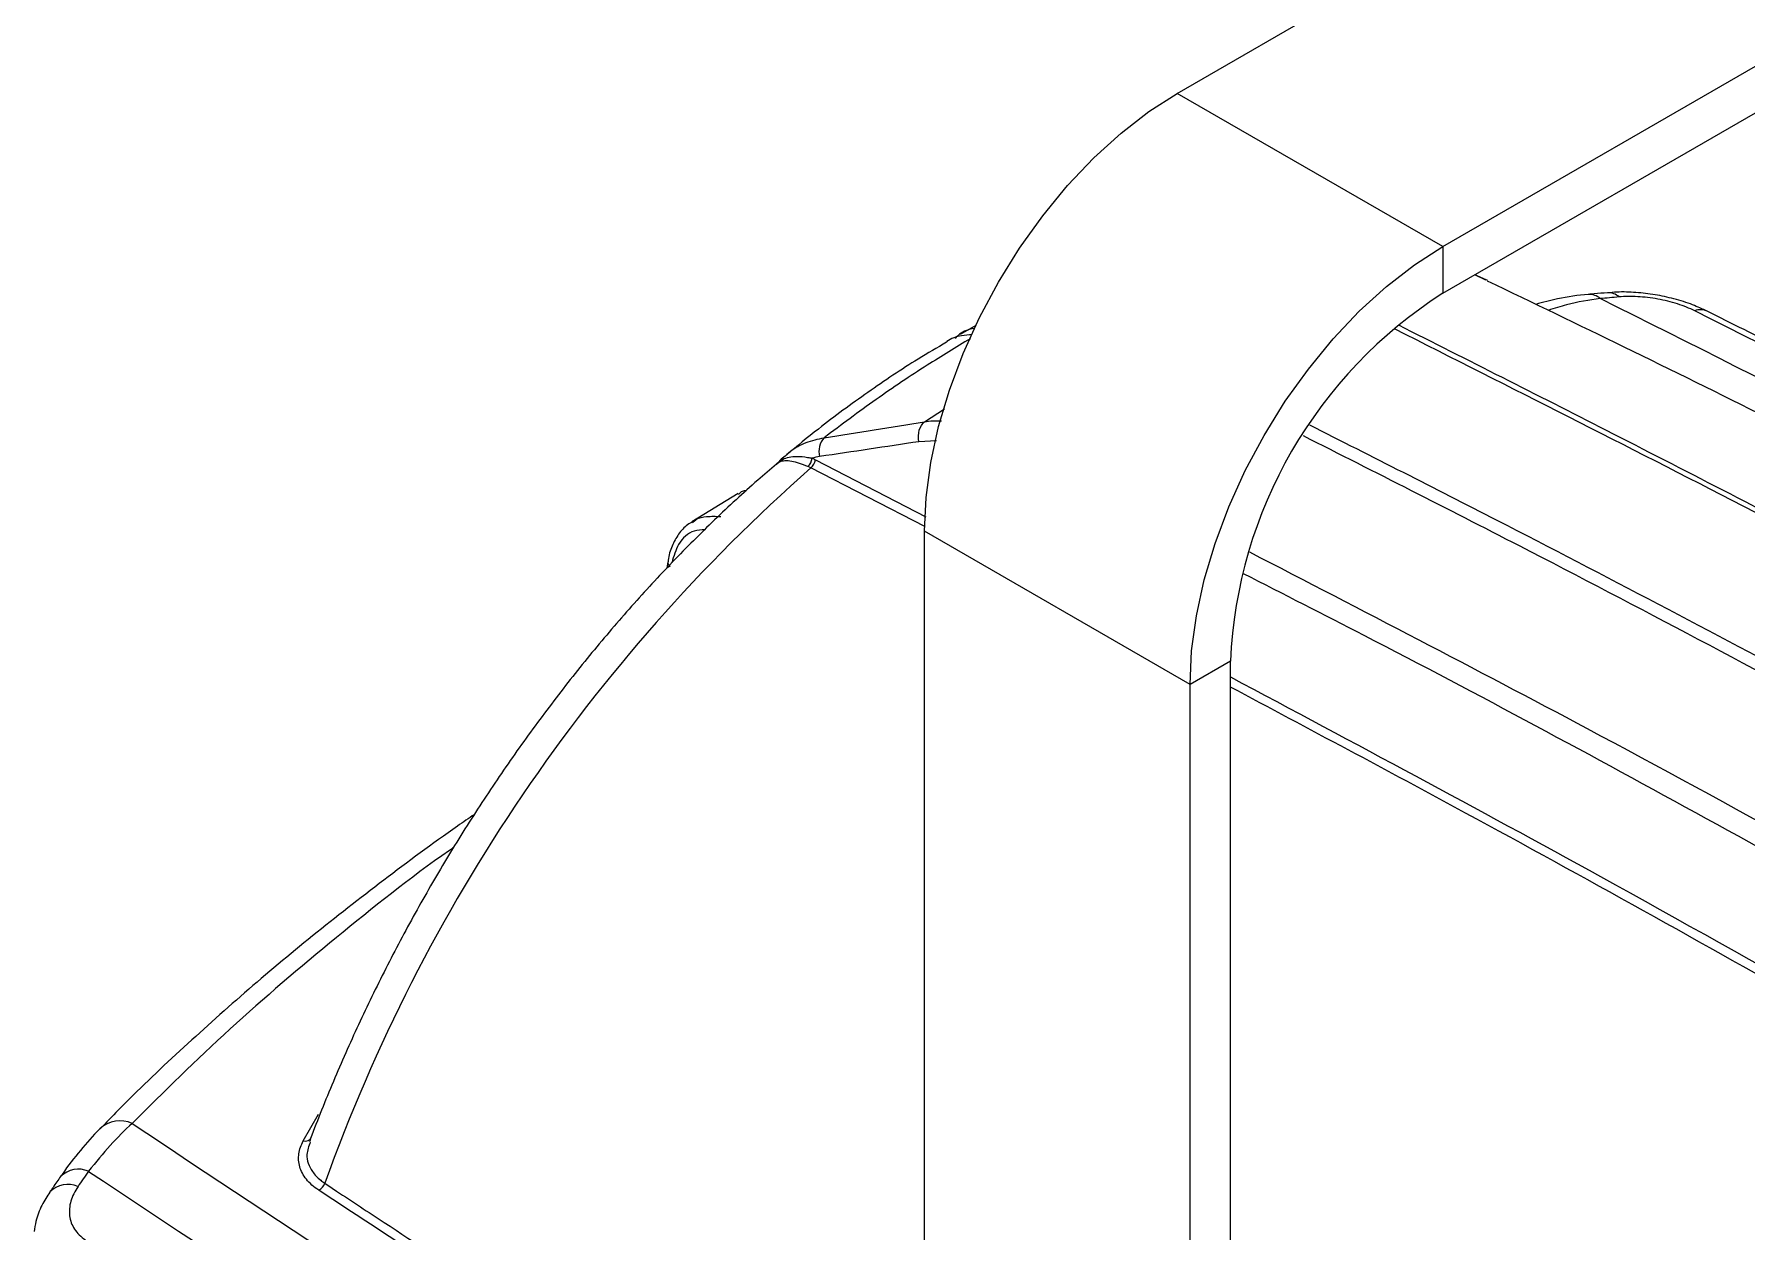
# Model space of a CAD drawing. Extents: x 14.8 to 109.8, y 1.6 to 86.6.
# Drawn here: x 15.4 to 21.1, y 70.96 to 74.94 of the extents above; entities that cross this region are included whole.
import ezdxf

# ---------------------------------------------------------------- set-up
doc = ezdxf.new("R2010")
doc.units = 0
doc.header["$MEASUREMENT"] = 0
doc.layers.add('OBJECT', color=7, linetype='CONTINUOUS')

msp = doc.modelspace()

# ---------------------------------------------------------------- linework, layer by layer
at = {"layer": 'OBJECT'}
for p, q in [((20.0914, 74.2378), (23.6111, 76.2697)), ((19.2075, 74.7481), (21.7452, 76.2131)), ((20.0914, 74.0827), (23.6664, 76.1465)), ((20.0914, 74.2378), (19.2075, 74.7481)), ((20.0914, 74.2378), (20.0914, 74.0827)), ((20.2342, 74.1263), (20.1978, 74.1441)), ((20.2357, 74.1272), (20.1982, 74.1443)), ((20.2412, 74.1246), (20.2357, 74.1272)), ((18.5367, 73.9755), (18.4844, 73.9454)), ((18.3662, 73.6544), (18.4324, 73.6984)), ((18.4058, 73.5914), (18.3478, 73.5885)), ((18.0028, 73.5284), (18.3703, 73.3386)), ((17.8715, 73.5127), (17.8716, 73.5128)), ((18.3674, 73.3062), (17.9882, 73.5014)), ((17.7455, 73.4162), (17.5918, 73.3216)), ((17.5939, 73.3186), (17.5986, 73.3227)), ((19.2499, 72.7804), (18.366, 73.2906)), ((18.366, 69.1633), (18.366, 73.2906)), ((17.5118, 73.1892), (17.5086, 73.1677)), ((19.3843, 72.8579), (19.2499, 72.7804)), ((19.3843, 67.4484), (19.3843, 72.8579)), ((19.2499, 68.6514), (19.2499, 72.7804)), ((16.2986, 71.2614), (16.3494, 71.3498))]:
    msp.add_line(p, q, dxfattribs=at)
at = {"layer": 'OBJECT', "flags": 128}
for points in [[(18.366, 73.2906), (18.3713, 73.4025), (18.3871, 73.519), (18.4132, 73.6388), (18.4494, 73.7603), (18.495, 73.8821), (18.5496, 74.0024), (18.6125, 74.12), (18.6828, 74.2332), (18.7598, 74.3407), (18.8424, 74.4411), (18.9296, 74.5331), (19.0202, 74.6156), (19.1133, 74.6876), (19.2075, 74.7481)], [(19.2499, 72.7804), (19.2552, 72.8922), (19.271, 73.0088), (19.2971, 73.1286), (19.3332, 73.2501), (19.3789, 73.3718), (19.4335, 73.4922), (19.4964, 73.6097), (19.5667, 73.723), (19.6437, 73.8304), (19.7263, 73.9308), (19.8134, 74.0229), (19.9041, 74.1054), (19.9972, 74.1773), (20.0914, 74.2378)]]:
    msp.add_lwpolyline(points, dxfattribs=at)
at = {"layer": 'OBJECT'}
for centre, radius, start, end in [((20.9152, 72.7906), 1.5324, 122.5201, 177.4799), ((20.5792, 74.0252), 0.0537, 47.3939, 93.1701), ((-31.8289, -31.0548), 117.4756, 62.499986, 63.485268), ((20.6416, 74.0315), 0.0531, 47.0633, 92.166), ((20.9493, 73.9751), 0.0528, 65.1958, 111.7623), ((-31.6673, -30.9705), 117.4321, 62.44395, 63.391411), ((18.0847, 73.5561), 0.0697, 138.866, 194.2524), ((17.9473, 73.5384), 0.0447, 313.6338, 353.7799), ((17.9571, 73.5358), 0.0464, 312.0859, 350.7399), ((21.8042, 69.1675), 5.7745, 131.3646, 160.23466), ((17.5304, 73.1877), 0.0187, 176.5101, 236.8198), ((15.6891, 71.2262), 0.1016, 66.9637, 131.2769), ((69.7503, 152.0972), 97.1767, 236.226607, 237.329743), ((16.305, 71.2835), 0.0231, 253.8972, 337.4847), ((15.5502, 71.0831), 0.0842, 66.2462, 135.0826), ((69.7562, 152.2759), 97.5418, 236.263532, 237.387426), ((15.515, 71.0314), 0.085, 66.6777, 135.0355), ((16.3283, 71.136), 0.0445, 299.091, 339.2809)]:
    msp.add_arc(centre, radius, start, end, dxfattribs=at)
for points, knots in [([(24.3452, 72.0095), (24.0791, 72.1545), (23.5001, 72.4701), (22.6014, 72.9428), (21.6509, 73.4295), (20.8638, 73.8231), (20.3919, 74.0503), (20.2403, 74.1233)], [0, 0, 0, 0, 0.196785, 0.428147, 0.659413, 0.890569, 1, 1, 1, 1]), ([(20.5763, 74.0788), (20.576, 74.0787), (20.542, 74.0766), (20.4833, 74.0675), (20.4249, 74.0521), (20.4007, 74.0458)], [0, 0, 0, 0, 0.005378, 0.587867, 1, 1, 1, 1]), ([(20.6155, 74.0647), (20.5783, 74.0594), (20.5213, 74.0513), (20.4626, 74.0323), (20.4422, 74.0257)], [0, 0, 0, 0, 0.651808, 1, 1, 1, 1]), ([(20.639, 74.0845), (20.6243, 74.0832), (20.6033, 74.0814), (20.5826, 74.0793), (20.5764, 74.0787)], [0, 0, 0, 0, 0.699966, 1, 1, 1, 1]), ([(20.9709, 74.0226), (20.9551, 74.0301), (20.9208, 74.0465), (20.8618, 74.0647), (20.7978, 74.0786), (20.7337, 74.0859), (20.6802, 74.088), (20.65, 74.0847), (20.6396, 74.0836)], [0, 0, 0, 0, 0.160051, 0.349534, 0.532373, 0.715344, 0.901852, 1, 1, 1, 1]), ([(20.9297, 74.0241), (20.9123, 74.0328), (20.8931, 74.0405), (20.8616, 74.0505), (20.8508, 74.0536), (20.829, 74.059), (20.8179, 74.0614), (20.7954, 74.0654), (20.7841, 74.0671), (20.7618, 74.0697), (20.7508, 74.0707), (20.729, 74.0718), (20.7182, 74.0721), (20.6975, 74.0717), (20.6874, 74.0712), (20.6777, 74.0704)], [0, 0, 0, 0, 0.25, 0.25, 0.375, 0.375, 0.5, 0.5, 0.625, 0.625, 0.75, 0.75, 0.875, 0.875, 1, 1, 1, 1]), ([(24.697, 72.0715), (24.4231, 72.2207), (23.86, 72.5274), (22.9973, 72.9849), (22.1116, 73.4456), (21.4345, 73.7905), (21.053, 73.982), (20.9714, 74.023)], [0, 0, 0, 0, 0.22458, 0.461566, 0.69855, 0.935534, 1, 1, 1, 1]), ([(18.5188, 73.9314), (18.4711, 73.9026), (18.3671, 73.8399), (18.2042, 73.7304), (18.0897, 73.6449), (18.0322, 73.602)], [0, 0, 0, 0, 0.297335, 0.646964, 1, 1, 1, 1]), ([(18.524, 73.9444), (18.5125, 73.9436), (18.4824, 73.9412), (18.4532, 73.9332), (18.4398, 73.9208), (18.4393, 73.9204)], [0, 0, 0, 0, 0.376194, 0.979986, 1, 1, 1, 1]), ([(18.5324, 73.9655), (18.5323, 73.9655), (18.5138, 73.9636), (18.4905, 73.9545), (18.473, 73.9372), (18.4682, 73.9325)], [0, 0, 0, 0, 0.0047, 0.726316, 1, 1, 1, 1]), ([(24.4385, 71.5756), (24.4094, 71.5918), (24.2604, 71.6748), (23.6321, 72.0228), (22.5428, 72.6143), (21.1885, 73.3289), (20.3169, 73.7689), (19.9308, 73.9639)], [0, 0, 0, 0, 0.019158, 0.09828, 0.414784, 0.740753, 1, 1, 1, 1]), ([(24.3968, 71.6176), (24.1818, 71.7369), (23.7053, 72.0014), (22.9698, 72.4009), (22.1895, 72.8184), (21.4112, 73.227), (20.6625, 73.6139), (20.1747, 73.8601), (19.9444, 73.9762)], [0, 0, 0, 0, 0.143624, 0.318364, 0.493275, 0.668326, 0.843483, 1, 1, 1, 1]), ([(18.4399, 73.9196), (18.4082, 73.9013), (18.3197, 73.8501), (18.1775, 73.754), (18.0302, 73.6465), (17.9418, 73.5737), (17.9066, 73.5448)], [0, 0, 0, 0, 0.1729497, 0.4828594, 0.7940353, 1, 1, 1, 1]), ([(18.0322, 73.602), (18.0878, 73.6108), (18.1435, 73.6196), (18.1991, 73.6283), (18.2548, 73.6371), (18.3105, 73.6458), (18.3663, 73.6544)], [0, 0, 0, 0, 0.00607767, 0.00607767, 0.00607767, 0.0121556, 0.0121556, 0.0121556, 0.0121556]), ([(18.3478, 73.5885), (18.3452, 73.6014), (18.3455, 73.615), (18.3521, 73.6385), (18.3583, 73.6483), (18.3663, 73.6544)], [0, 0, 0, 0, 0.5, 0.5, 1, 1, 1, 1]), ([(18.3662, 73.6544), (18.3662, 73.6544), (18.3842, 73.6589), (18.4032, 73.6582), (18.4222, 73.6575)], [0, 0, 0, 0, 0.000027, 1, 1, 1, 1]), ([(23.4915, 71.5776), (23.1337, 71.7797), (22.4182, 72.1837), (21.3449, 72.765), (20.4217, 73.2527), (19.8566, 73.5382), (19.649, 73.6431)], [0, 0, 0, 0, 0.279156, 0.558312, 0.837726, 1, 1, 1, 1]), ([(17.9071, 73.5442), (17.9109, 73.548), (17.9301, 73.5667), (17.972, 73.5883), (18.0119, 73.5974), (18.0322, 73.602)], [0, 0, 0, 0, 0.1105174, 0.5487613, 1, 1, 1, 1]), ([(18.3478, 73.5885), (18.2926, 73.5803), (18.2375, 73.5721), (18.1824, 73.5638), (18.1273, 73.5556), (18.0723, 73.5473), (18.0172, 73.539)], [0, 0, 0, 0, 0.00607596, 0.00607596, 0.00607596, 0.01215192, 0.01215192, 0.01215192, 0.01215192]), ([(23.4983, 71.5251), (23.1713, 71.7101), (22.5174, 72.0802), (21.4667, 72.6526), (20.5031, 73.1647), (19.8671, 73.4864), (19.6275, 73.6076)], [0, 0, 0, 0, 0.253226, 0.506501, 0.814043, 1, 1, 1, 1]), ([(17.9062, 73.5437), (17.9004, 73.5395), (17.8884, 73.5309), (17.8787, 73.5191), (17.8737, 73.5131)], [0, 0, 0, 0, 0.489216, 1, 1, 1, 1]), ([(17.8738, 73.513), (17.8785, 73.518), (17.8934, 73.5334), (17.9194, 73.5392), (17.9503, 73.54), (17.9693, 73.5383), (17.9868, 73.5346), (17.9917, 73.5336)], [0, 0, 0, 0, 0.193474, 0.601101, 0.661802, 0.905391, 1, 1, 1, 1]), ([(17.8735, 73.5143), (17.8526, 73.4964), (17.7831, 73.4369), (17.6671, 73.3295), (17.527, 73.1896), (17.3907, 73.042), (17.2587, 72.8876), (17.1313, 72.7267), (17.0089, 72.5601), (16.892, 72.3882), (16.781, 72.2117), (16.6762, 72.0311), (16.5779, 71.8471), (16.4865, 71.6603), (16.4027, 71.4713), (16.3479, 71.337), (16.3217, 71.2658), (16.319, 71.2584)], [0, 0, 0, 0, 0.03187, 0.105944, 0.179943, 0.253871, 0.327735, 0.401545, 0.475311, 0.549044, 0.622757, 0.696461, 0.770169, 0.843889, 0.917634, 0.991416, 1, 1, 1, 1]), ([(17.9781, 73.506), (17.9591, 73.5131), (17.9205, 73.5275), (17.891, 73.5249), (17.8773, 73.5177), (17.8743, 73.5151), (17.8734, 73.5143)], [0, 0, 0, 0, 0.414176, 0.844427, 0.95457, 1, 1, 1, 1]), ([(17.7476, 73.4131), (17.7515, 73.4177), (17.7583, 73.4256), (17.7691, 73.4259), (17.7737, 73.426)], [0, 0, 0, 0, 0.572324, 1, 1, 1, 1]), ([(17.5989, 73.324), (17.5931, 73.3212), (17.5744, 73.3123), (17.5498, 73.2861), (17.5271, 73.2469), (17.5149, 73.2136), (17.5128, 73.1924), (17.5125, 73.1887)], [0, 0, 0, 0, 0.122184, 0.391861, 0.66441, 0.941378, 1, 1, 1, 1]), ([(17.5986, 73.3227), (17.6012, 73.3251), (17.6124, 73.3356), (17.6433, 73.3412), (17.6719, 73.3403), (17.6878, 73.3398)], [0, 0, 0, 0, 0.118925, 0.512178, 1, 1, 1, 1]), ([(17.6349, 73.2955), (17.6229, 73.2949), (17.5865, 73.293), (17.5456, 73.2549), (17.5316, 73.2072), (17.5252, 73.1857)], [0, 0, 0, 0, 0.213066, 0.646286, 1, 1, 1, 1]), ([(19.4475, 73.2219), (19.8224, 73.0278), (20.6801, 72.5837), (22.0131, 71.8454), (22.9671, 71.2829), (23.4441, 71.0016)], [0, 0, 0, 0, 0.279745, 0.639873, 1, 1, 1, 1]), ([(23.2336, 71.0406), (22.8574, 71.2621), (22.1049, 71.705), (20.9695, 72.3367), (20.0771, 72.8188), (19.5617, 73.0808), (19.4278, 73.1489)], [0, 0, 0, 0, 0.298295, 0.59659, 0.895227, 1, 1, 1, 1]), ([(19.3843, 72.8058), (19.7954, 72.5864), (20.7353, 72.0849), (21.669, 71.5491), (22.1944, 71.2477)], [0, 0, 0, 0, 0.4373763, 1, 1, 1, 1]), ([(22.2285, 71.1924), (22.2145, 71.2005), (22.1449, 71.2409), (21.8522, 71.4101), (21.1799, 71.7937), (20.3021, 72.2835), (19.6453, 72.6329), (19.3843, 72.7719)], [0, 0, 0, 0, 0.014756, 0.0737799, 0.3098775, 0.7256386, 1, 1, 1, 1]), ([(16.8682, 72.3479), (16.8494, 72.3351), (16.7452, 72.2638), (16.5648, 72.1294), (16.3279, 71.9446), (16.1015, 71.7551), (15.8862, 71.5613), (15.7267, 71.4101), (15.6427, 71.3224), (15.6229, 71.3017)], [0, 0, 0, 0, 0.0398406, 0.220565, 0.4016677, 0.5828971, 0.7639241, 0.9444851, 1, 1, 1, 1]), ([(16.7988, 72.2376), (16.7942, 72.2345), (16.6557, 72.1385), (16.4052, 71.9378), (16.0486, 71.6363), (15.8354, 71.4252), (15.7288, 71.3197)], [0, 0, 0, 0, 0.011205, 0.338481, 0.669241, 1, 1, 1, 1]), ([(15.6216, 71.3021), (15.621, 71.3014), (15.5989, 71.2798), (15.5568, 71.2303), (15.5137, 71.177), (15.4925, 71.1449), (15.4908, 71.1424)], [0, 0, 0, 0, 0.014259, 0.487115, 0.958824, 1, 1, 1, 1]), ([(16.3499, 71.0971), (16.3332, 71.1082), (16.3196, 71.1204), (16.3036, 71.1403), (16.2991, 71.1472), (16.2917, 71.1611), (16.2889, 71.1681), (16.2848, 71.1823), (16.2835, 71.1895), (16.2825, 71.2042), (16.2828, 71.2115), (16.2859, 71.2332), (16.2909, 71.2474), (16.2986, 71.2614)], [0, 0, 0, 0, 0.25, 0.25, 0.375, 0.375, 0.5, 0.5, 0.625, 0.625, 0.75, 0.75, 1, 1, 1, 1]), ([(16.3217, 71.2575), (16.3167, 71.2437), (16.3044, 71.2105), (16.3212, 71.1657), (16.3488, 71.1352), (16.3653, 71.1235), (16.3699, 71.1203)], [0, 0, 0, 0, 0.283024, 0.68177, 0.910979, 1, 1, 1, 1]), ([(20.4671, 68.549), (20.4708, 68.5599), (20.4783, 68.5817), (20.4897, 68.6144), (20.5013, 68.647), (20.5131, 68.6797), (20.5251, 68.7124), (20.5374, 68.745), (20.5498, 68.7777), (20.5625, 68.8103), (20.5754, 68.8429), (20.5884, 68.8755), (20.6017, 68.908), (20.6152, 68.9406), (20.6289, 68.9731), (20.6428, 69.0055), (20.6569, 69.0379), (20.6712, 69.0703), (20.6857, 69.1026), (20.7003, 69.1349), (20.7152, 69.1671), (20.7303, 69.1993), (20.7456, 69.2314), (20.761, 69.2635), (20.7767, 69.2955), (20.7925, 69.3274), (20.8085, 69.3593), (20.8247, 69.3911), (20.8411, 69.4228), (20.8577, 69.4545), (20.8744, 69.486), (20.8914, 69.5175), (20.9085, 69.5489), (20.9257, 69.5802), (20.9432, 69.6114), (20.9608, 69.6426), (20.9786, 69.6736), (20.9966, 69.7045), (21.0147, 69.7354), (21.033, 69.7661), (21.0515, 69.7967), (21.0701, 69.8272), (21.0889, 69.8576), (21.1079, 69.8878), (21.127, 69.918), (21.1463, 69.948), (21.1657, 69.9779), (21.1832, 70.0047), (21.2074, 70.0405), (21.2465, 70.0977), (21.3022, 70.1768), (21.3653, 70.263), (21.4476, 70.3717), (21.5533, 70.5044), (21.6566, 70.6254), (21.7336, 70.7115), (21.7815, 70.7637), (21.8299, 70.8151), (21.8785, 70.8656), (21.9276, 70.9151), (21.977, 70.9638), (22.0267, 71.0115), (22.0767, 71.0582), (22.127, 71.104), (22.1776, 71.1488), (22.2115, 71.1779), (22.2285, 71.1924)], [0, 0, 0, 0, 0.010855, 0.021709, 0.032564, 0.043419, 0.054273, 0.065128, 0.075982, 0.086837, 0.097692, 0.108546, 0.119401, 0.130256, 0.14111, 0.151965, 0.162819, 0.173674, 0.184529, 0.195383, 0.206238, 0.217092, 0.227947, 0.238801, 0.249656, 0.260511, 0.271365, 0.28222, 0.293074, 0.303929, 0.314783, 0.325638, 0.336493, 0.347347, 0.358202, 0.369056, 0.379911, 0.390765, 0.40162, 0.412474, 0.423329, 0.434183, 0.445038, 0.455892, 0.466747, 0.477601, 0.488456, 0.49931, 0.506823, 0.527968, 0.562745, 0.595546, 0.626232, 0.68859, 0.753062, 0.775529, 0.797991, 0.820451, 0.842907, 0.865359, 0.887808, 0.910253, 0.932695, 0.955134, 0.977569, 1, 1, 1, 1]), ([(15.4908, 71.1427), (15.4823, 71.1307), (15.4702, 71.1136), (15.4585, 71.0964), (15.455, 71.0912)], [0, 0, 0, 0, 0.700047, 1, 1, 1, 1]), ([(22.3175, 71.1622), (22.3083, 71.1545), (22.2899, 71.1392), (22.2623, 71.1158), (22.2349, 71.0923), (22.2075, 71.0685), (22.1803, 71.0444), (22.1531, 71.0201), (22.1261, 70.9956), (22.0992, 70.9709), (22.0724, 70.9459), (22.0458, 70.9207), (22.0192, 70.8953), (21.9928, 70.8697), (21.9665, 70.8439), (21.9403, 70.8178), (21.9143, 70.7916), (21.8884, 70.7651), (21.8626, 70.7385), (21.837, 70.7116), (21.8115, 70.6846), (21.7862, 70.6574), (21.7385, 70.6056), (21.6692, 70.5279), (21.5794, 70.4225), (21.4916, 70.3146), (21.4058, 70.2043), (21.3223, 70.0916), (21.2595, 70.0034), (21.2158, 69.939), (21.189, 69.8982), (21.1599, 69.8524), (21.1278, 69.7999), (21.0937, 69.7419), (21.0583, 69.6804), (21.0024, 69.5808), (20.9242, 69.4344), (20.8486, 69.2808), (20.7928, 69.1604), (20.7578, 69.082), (20.7243, 69.0043), (20.6924, 68.9276), (20.662, 68.8518), (20.6331, 68.777), (20.6057, 68.7033), (20.5797, 68.6306), (20.555, 68.5591), (20.5395, 68.5118), (20.5318, 68.4883)], [0, 0, 0, 0, 0.011923, 0.02383, 0.035721, 0.047595, 0.059452, 0.071293, 0.083117, 0.094924, 0.106713, 0.118486, 0.130241, 0.14198, 0.1537, 0.165404, 0.17709, 0.188758, 0.200409, 0.212042, 0.223657, 0.235255, 0.246834, 0.289389, 0.331879, 0.374305, 0.416667, 0.458964, 0.501139, 0.514279, 0.528868, 0.545021, 0.562954, 0.584083, 0.605283, 0.626511, 0.686422, 0.753925, 0.780142, 0.806011, 0.831527, 0.856687, 0.881488, 0.905926, 0.929999, 0.953705, 0.977039, 1, 1, 1, 1]), ([(15.4554, 71.0911), (15.446, 71.0766), (15.4262, 71.046), (15.4087, 71.0011), (15.4046, 70.9708), (15.4031, 70.9593)], [0, 0, 0, 0, 0.357851, 0.755838, 1, 1, 1, 1]), ([(15.5487, 71.1094), (15.5377, 71.0936), (15.5298, 71.0775), (15.5226, 71.0527), (15.521, 71.0444), (15.5196, 71.0281), (15.5197, 71.0201), (15.5218, 71.0043), (15.5237, 70.9965), (15.5292, 70.9816), (15.5328, 70.9745), (15.5416, 70.961), (15.5469, 70.9545), (15.5591, 70.9425), (15.5659, 70.937), (15.5734, 70.932)], [0, 0, 0, 0, 0.25, 0.25, 0.375, 0.375, 0.5, 0.5, 0.625, 0.625, 0.75, 0.75, 0.875, 0.875, 1, 1, 1, 1]), ([(18.366, 69.7989), (18.0273, 70.0128), (17.3481, 70.4419), (16.6832, 70.8783), (16.3499, 71.0971)], [0, 0, 0, 0, 0.498676, 1, 1, 1, 1]), ([(16.3699, 71.1203), (16.3831, 71.1116), (16.4489, 71.0681), (16.7258, 70.8859), (17.3725, 70.4638), (17.9772, 70.0819), (18.366, 69.8364)], [0, 0, 0, 0, 0.020073, 0.100367, 0.421543, 1, 1, 1, 1])]:
    msp.add_open_spline(points, degree=3, knots=knots, dxfattribs=at)
for points in [[(20.6777, 74.0704), (20.657, 74.0685), (20.6362, 74.0666), (20.6155, 74.0647)], [(18.0172, 73.539), (18.0086, 73.5377), (18.0001, 73.5359), (17.9917, 73.5336)], [(17.9917, 73.5336), (17.9954, 73.532), (17.9992, 73.5302), (18.0028, 73.5284)], [(17.9882, 73.5014), (17.9848, 73.5031), (17.9815, 73.5046), (17.9781, 73.506)], [(15.7288, 71.3197), (15.68, 71.275), (15.6318, 71.2218), (15.5841, 71.1601)], [(15.5841, 71.1601), (15.5722, 71.1432), (15.5604, 71.1263), (15.5487, 71.1094)]]:
    msp.add_open_spline(points, degree=3, dxfattribs=at)

doc.saveas('drawing.dxf')
